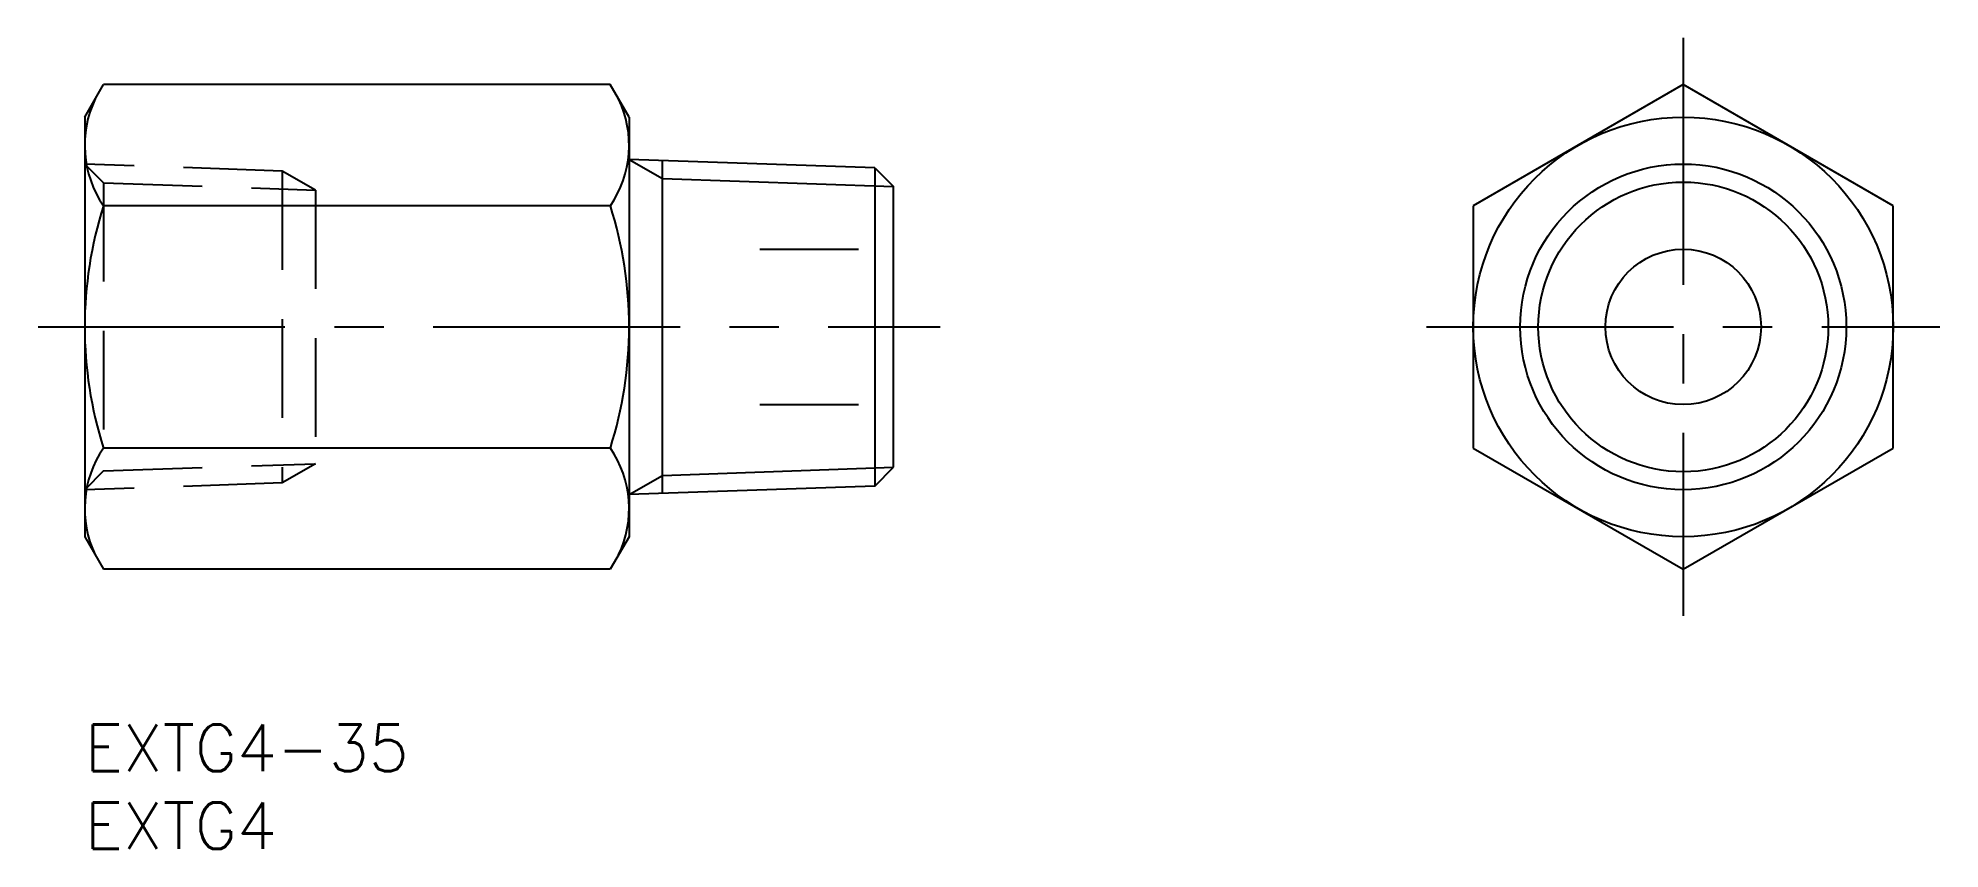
# Model space of a CAD drawing. Extents: x -3 to 119, y -8 to 44.
import ezdxf

# ---------------------------------------------------------------- set-up
doc = ezdxf.new("R2010")
doc.units = 0
doc.header["$LTSCALE"] = 0.5
doc.linetypes.add('CENTER', pattern=[50.8, 31.75, -6.35, 6.35, -6.35])
doc.linetypes.add('DASHED', pattern=[19.05, 12.7, -6.35])
for name, color, linetype in [('MSM_CENTER', 1, 'CENTER'), ('MSM_CONTINUOUS', 7, 'CONTINUOUS'), ('MSM_DASHED', 4, 'DASHED'), ('MSM_NARROW', 5, 'CONTINUOUS'), ('MSM_PART_NUMBER', 7, 'CONTINUOUS')]:
    doc.layers.add(name, color=color, linetype=linetype)
doc.styles.get("Standard").update_dxf_attribs({"font": 'txt.shx', "height": 3, "bigfont": 'bigfont.shx'})

# ---------------------------------------------------------------- blocks, each defined once
blk = doc.blocks.new('*U3')
at = {"layer": 'MSM_PART_NUMBER'}
blk.add_text('EXTG4-35', height=3, dxfattribs=at).set_placement((0, -3))
blk = doc.blocks.new('*U4')
at = {"layer": 'MSM_PART_NUMBER'}
blk.add_text('EXTG4', height=3, dxfattribs=at).set_placement((0, -8))

msp = doc.modelspace()

# ---------------------------------------------------------------- linework, layer by layer
at = {"layer": 'MSM_CENTER'}
for p, q in [((102.77, 44.18), (102.77, 7)), ((-3, 25.59), (55, 25.59)), ((86.27, 25.59), (119.27, 25.59))]:
    msp.add_line(p, q, dxfattribs=at)
at = {"layer": 'MSM_CONTINUOUS'}
for p, q in [((0, 39.09), (1.21, 41.18)), ((33.79, 41.18), (1.21, 41.18)), ((35, 39.09), (33.79, 41.18)), ((102.77, 41.18), (89.27, 33.38)), ((116.27, 33.38), (102.77, 41.18)), ((0, 39.09), (0, 12.09)), ((35, 39.09), (35, 12.09)), ((50.8, 35.82), (35, 36.37)), ((37.14, 14.88), (37.14, 36.3)), ((50.8, 35.82), (50.8, 15.35)), ((50.8, 35.82), (52, 34.62)), ((52, 16.56), (52, 34.62)), ((33.79, 33.38), (1.21, 33.38)), ((89.27, 33.38), (89.27, 17.79)), ((116.27, 17.79), (116.27, 33.38)), ((33.79, 17.79), (1.21, 17.79)), ((89.27, 17.79), (102.77, 10)), ((102.77, 10), (116.27, 17.79)), ((50.8, 15.35), (52, 16.56)), ((50.8, 15.35), (35, 14.8)), ((0, 12.09), (1.21, 10)), ((35, 12.09), (33.79, 10)), ((33.79, 10), (1.21, 10))]:
    msp.add_line(p, q, dxfattribs=at)
for radius in [13.5, 10.48, 5]:
    msp.add_circle((102.77, 25.59), radius, dxfattribs=at)
for centre, radius, start, end in [((6.9, 37.28), 6.9, 154.3842, 214.3842), ((28.1, 37.28), 6.9, 325.6158, 25.6158), ((25.79, 25.59), 25.79, 162.412, 197.588), ((9.21, 25.59), 25.79, 342.412, 17.588), ((6.9, 13.9), 6.9, 145.6158, 205.6158), ((28.1, 13.9), 6.9, 334.3842, 34.3842)]:
    msp.add_arc(centre, radius, start, end, dxfattribs=at)
at = {"layer": 'MSM_DASHED'}
for p, q in [((12.7, 35.62), (0, 36.07)), ((1.2, 34.86), (0, 36.07)), ((14.84, 34.39), (12.7, 35.62)), ((12.7, 35.62), (12.7, 15.55)), ((1.2, 34.86), (14.84, 34.39)), ((1.2, 34.86), (1.2, 16.32)), ((14.84, 34.39), (14.84, 16.79)), ((43.4, 30.59), (52, 30.59)), ((43.4, 20.59), (52, 20.59)), ((1.2, 16.32), (0, 15.11)), ((1.2, 16.32), (14.84, 16.79)), ((14.84, 16.79), (12.7, 15.55)), ((12.7, 15.55), (0, 15.11))]:
    msp.add_line(p, q, dxfattribs=at)
at = {"layer": 'MSM_NARROW'}
for p, q in [((35, 36.37), (37.14, 35.14)), ((37.14, 35.14), (52, 34.62)), ((35, 14.8), (37.14, 16.04)), ((37.14, 16.04), (52, 16.56))]:
    msp.add_line(p, q, dxfattribs=at)
msp.add_circle((102.77, 25.59), 9.32, dxfattribs=at)

# ---------------------------------------------------------------- block references
at = {"layer": 'MSM_CONTINUOUS'}
for name in ['*U3', '*U4']:
    msp.add_blockref(name, (0, 0), dxfattribs=at)

doc.saveas('drawing.dxf')
